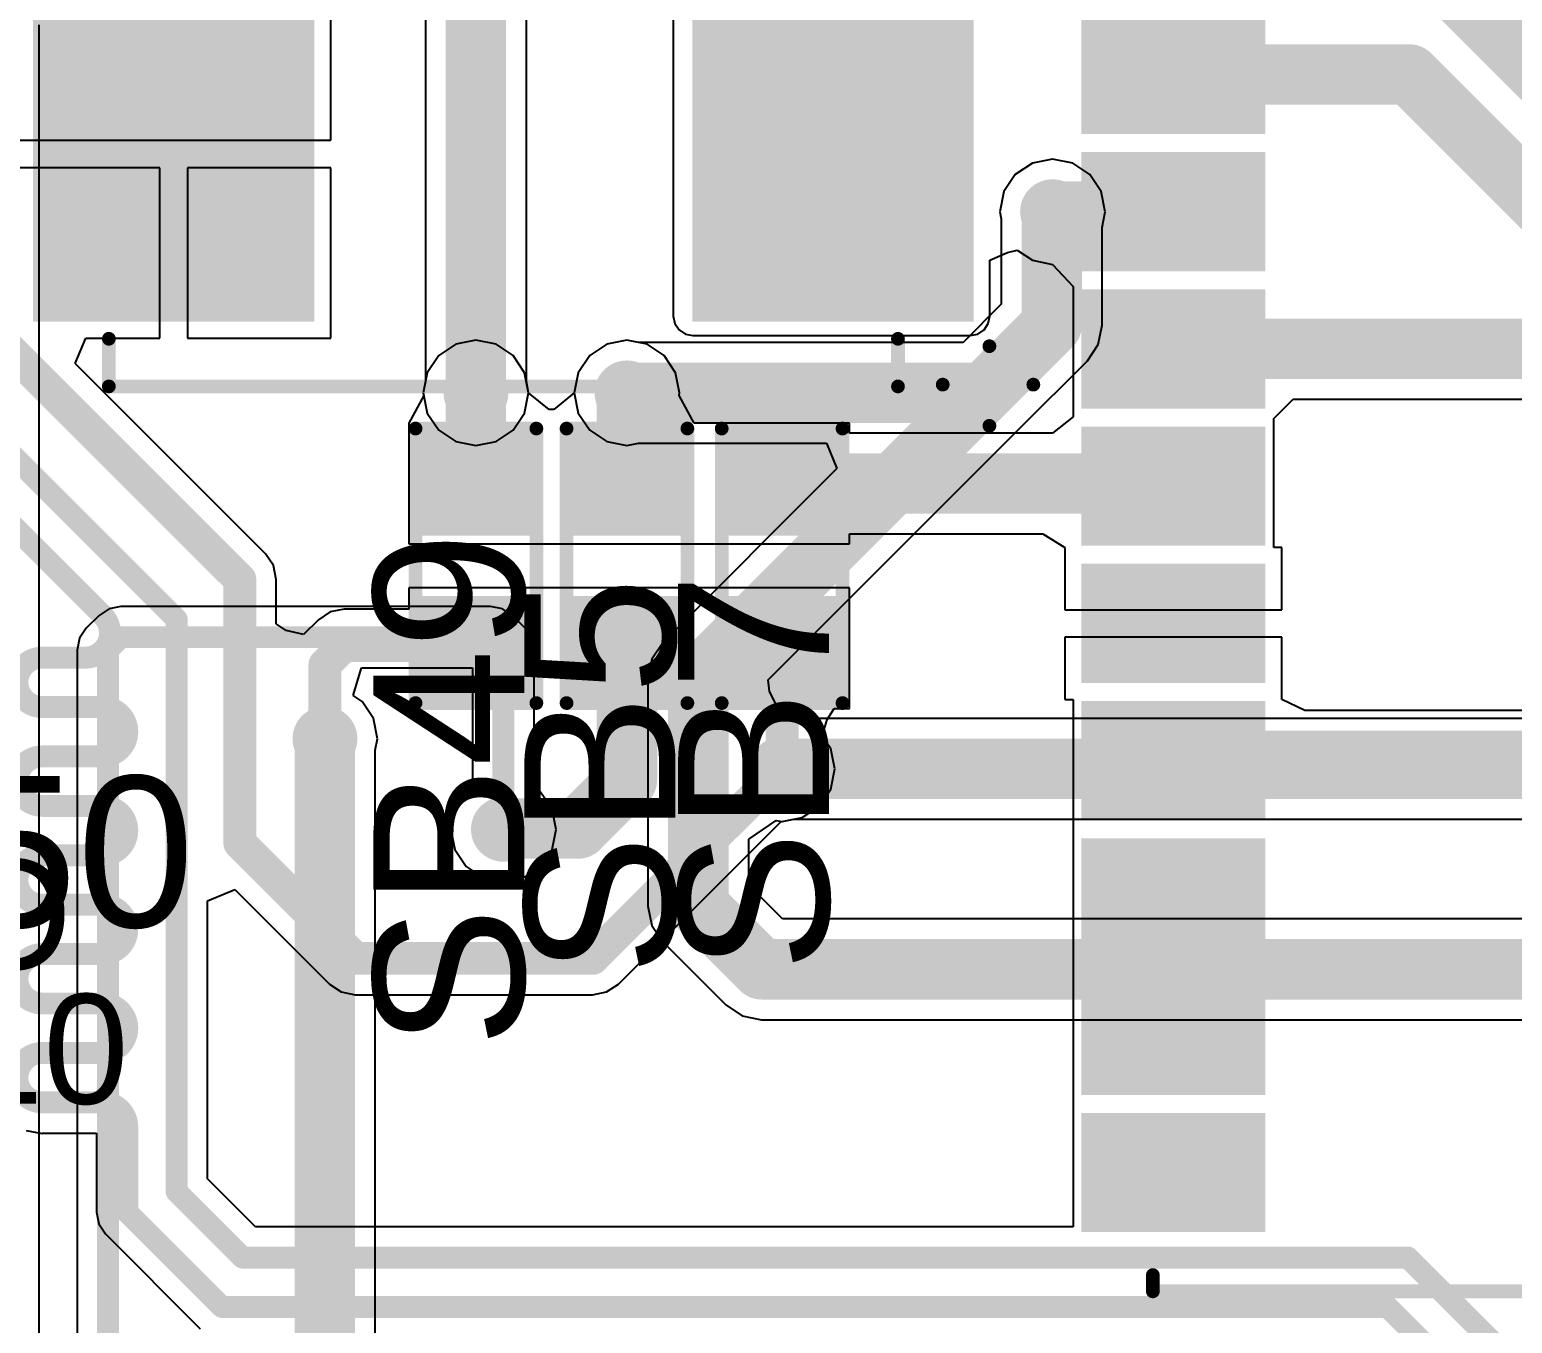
# Model space of a CAD drawing. Header units: millimetres. Extents: x -0.71 to 2.98, y -0.65 to 2.9.
# Drawn here: x 0.442 to 0.982, y 1.608 to 2.079 of the extents above; entities that cross this region are included whole.
import ezdxf

# ---------------------------------------------------------------- set-up
doc = ezdxf.new("R2010")
doc.units = ezdxf.units.MM
doc.header["$MEASUREMENT"] = 0
for name, color, linetype in [('BottomLayer', 5, 'Continuous'), ('BottomOverlay', 54, 'Continuous'), ('BottomSolder', 6, 'Continuous'), ('Mechanical2', 216, 'Continuous'), ('TopLayer', 1, 'Continuous'), ('TopOverlay', 2, 'Continuous'), ('TopPaste', 8, 'Continuous'), ('TopSolder', 216, 'Continuous'), ('ViaHoleLayer', 16, 'Continuous')]:
    doc.layers.add(name, color=color, linetype=linetype)
doc.styles.add('Arial', font='', dxfattribs={"height": 0.2})
doc.styles.get('Arial').set_extended_font_data('Arial')

# ---------------------------------------------------------------- blocks, each defined once
blk = doc.blocks.new('SOLDER_BRIDGE_196')
at = {"layer": 'TopLayer'}
for points in [[(-0.045, -0.0175), (-0.045, 0.0175), (-0.015, 0.0175), (-0.015, -0.0175)], [(0.015, -0.0175), (0.015, 0.0175), (0.045, 0.0175), (0.045, -0.0175)]]:
    blk.add_hatch(color=1, dxfattribs=at).paths.add_polyline_path(points)
at = {"layer": 'TopPaste'}
for points in [[(-0.045, -0.0175), (-0.045, 0.0175), (-0.015, 0.0175), (-0.015, -0.0175)], [(0.015, -0.0175), (0.015, 0.0175), (0.045, 0.0175), (0.045, -0.0175)]]:
    blk.add_hatch(color=8, dxfattribs=at).paths.add_polyline_path(points)
at = {"layer": 'TopSolder'}
for points in [[(-0.049, -0.0215), (-0.049, 0.0215), (-0.011, 0.0215), (-0.011, -0.0215)], [(0.011, -0.0215), (0.011, 0.0215), (0.049, 0.0215), (0.049, -0.0215)]]:
    blk.add_hatch(color=216, dxfattribs=at).paths.add_polyline_path(points)
at = {"layer": 'TopOverlay', "const_width": 0.005}
for points in [[(-0.05, 0.022), (-0.05, -0.022)], [(-0.05, 0.022), (0.05, 0.022)], [(0.05, 0.022), (0.05, -0.022)], [(-0.05, -0.022), (0.05, -0.022)]]:
    blk.add_lwpolyline(points, dxfattribs=at)
at = {"layer": 'TopOverlay', "const_width": 0.0025}
for points in [[(-0.05125, 0.022, 1), (-0.04875, 0.022, 1)], [(-0.05125, 0.022, 1), (-0.04875, 0.022, 1)], [(0.04875, 0.022, 1), (0.05125, 0.022, 1)], [(0.04875, 0.022, 1), (0.05125, 0.022, 1)], [(-0.05125, -0.022, 1), (-0.04875, -0.022, 1)], [(-0.05125, -0.022, 1), (-0.04875, -0.022, 1)], [(0.04875, -0.022, 1), (0.05125, -0.022, 1)], [(0.04875, -0.022, 1), (0.05125, -0.022, 1)]]:
    blk.add_lwpolyline(points, format="xyb", close=True, dxfattribs=at)
blk = doc.blocks.new('SOLDER_BRIDGE_219')
at = {"layer": 'TopLayer'}
for points in [[(-0.045, -0.0175), (-0.045, 0.0175), (-0.015, 0.0175), (-0.015, -0.0175)], [(0.015, -0.0175), (0.015, 0.0175), (0.045, 0.0175), (0.045, -0.0175)]]:
    blk.add_hatch(color=1, dxfattribs=at).paths.add_polyline_path(points)
at = {"layer": 'TopPaste'}
for points in [[(-0.045, -0.0175), (-0.045, 0.0175), (-0.015, 0.0175), (-0.015, -0.0175)], [(0.015, -0.0175), (0.015, 0.0175), (0.045, 0.0175), (0.045, -0.0175)]]:
    blk.add_hatch(color=8, dxfattribs=at).paths.add_polyline_path(points)
at = {"layer": 'TopSolder'}
for points in [[(-0.049, -0.0215), (-0.049, 0.0215), (-0.011, 0.0215), (-0.011, -0.0215)], [(0.011, -0.0215), (0.011, 0.0215), (0.049, 0.0215), (0.049, -0.0215)]]:
    blk.add_hatch(color=216, dxfattribs=at).paths.add_polyline_path(points)
at = {"layer": 'TopOverlay', "const_width": 0.005}
for points in [[(-0.05, 0.022), (-0.05, -0.022)], [(-0.05, 0.022), (0.05, 0.022)], [(0.05, 0.022), (0.05, -0.022)], [(-0.05, -0.022), (0.05, -0.022)]]:
    blk.add_lwpolyline(points, dxfattribs=at)
at = {"layer": 'TopOverlay', "const_width": 0.0025}
for points in [[(-0.05125, 0.022, 1), (-0.04875, 0.022, 1)], [(-0.05125, 0.022, 1), (-0.04875, 0.022, 1)], [(0.04875, 0.022, 1), (0.05125, 0.022, 1)], [(0.04875, 0.022, 1), (0.05125, 0.022, 1)], [(-0.05125, -0.022, 1), (-0.04875, -0.022, 1)], [(-0.05125, -0.022, 1), (-0.04875, -0.022, 1)], [(0.04875, -0.022, 1), (0.05125, -0.022, 1)], [(0.04875, -0.022, 1), (0.05125, -0.022, 1)]]:
    blk.add_lwpolyline(points, format="xyb", close=True, dxfattribs=at)
blk = doc.blocks.new('SOLDER_BRIDGE_237')
at = {"layer": 'TopLayer'}
for points in [[(-0.045, -0.0175), (-0.045, 0.0175), (-0.015, 0.0175), (-0.015, -0.0175)], [(0.015, -0.0175), (0.015, 0.0175), (0.045, 0.0175), (0.045, -0.0175)]]:
    blk.add_hatch(color=1, dxfattribs=at).paths.add_polyline_path(points)
at = {"layer": 'TopPaste'}
for points in [[(-0.045, -0.0175), (-0.045, 0.0175), (-0.015, 0.0175), (-0.015, -0.0175)], [(0.015, -0.0175), (0.015, 0.0175), (0.045, 0.0175), (0.045, -0.0175)]]:
    blk.add_hatch(color=8, dxfattribs=at).paths.add_polyline_path(points)
at = {"layer": 'TopSolder'}
for points in [[(-0.049, -0.0215), (-0.049, 0.0215), (-0.011, 0.0215), (-0.011, -0.0215)], [(0.011, -0.0215), (0.011, 0.0215), (0.049, 0.0215), (0.049, -0.0215)]]:
    blk.add_hatch(color=216, dxfattribs=at).paths.add_polyline_path(points)
at = {"layer": 'TopOverlay', "const_width": 0.005}
for points in [[(-0.05, 0.022), (-0.05, -0.022)], [(-0.05, 0.022), (0.05, 0.022)], [(0.05, 0.022), (0.05, -0.022)], [(-0.05, -0.022), (0.05, -0.022)]]:
    blk.add_lwpolyline(points, dxfattribs=at)
at = {"layer": 'TopOverlay', "const_width": 0.0025}
for points in [[(-0.05125, 0.022, 1), (-0.04875, 0.022, 1)], [(-0.05125, 0.022, 1), (-0.04875, 0.022, 1)], [(0.04875, 0.022, 1), (0.05125, 0.022, 1)], [(0.04875, 0.022, 1), (0.05125, 0.022, 1)], [(-0.05125, -0.022, 1), (-0.04875, -0.022, 1)], [(-0.05125, -0.022, 1), (-0.04875, -0.022, 1)], [(0.04875, -0.022, 1), (0.05125, -0.022, 1)], [(0.04875, -0.022, 1), (0.05125, -0.022, 1)]]:
    blk.add_lwpolyline(points, format="xyb", close=True, dxfattribs=at)
blk = doc.blocks.new('ESP32_WROVER_E_N8R8_253')
at = {"layer": 'TopLayer'}
for points in [[(-0.37402, -0.03228), (-0.31496, -0.03228), (-0.31496, -0.06772), (-0.37402, -0.06772)], [(-0.37402, -0.08228), (-0.31496, -0.08228), (-0.31496, -0.11772), (-0.37402, -0.11772)], [(-0.37402, -0.13228), (-0.31496, -0.13228), (-0.31496, -0.16772), (-0.37402, -0.16772)], [(-0.37402, -0.18228), (-0.31496, -0.18228), (-0.31496, -0.21772), (-0.37402, -0.21772)], [(-0.37402, -0.23228), (-0.31496, -0.23228), (-0.31496, -0.26772), (-0.37402, -0.26772)], [(-0.37402, -0.28228), (-0.31496, -0.28228), (-0.31496, -0.31772), (-0.37402, -0.31772)], [(-0.37402, -0.33228), (-0.31496, -0.33228), (-0.31496, -0.36772), (-0.37402, -0.36772)], [(-0.37402, -0.38228), (-0.31496, -0.38228), (-0.31496, -0.41772), (-0.37402, -0.41772)], [(-0.37402, -0.43228), (-0.31496, -0.43228), (-0.31496, -0.46772), (-0.37402, -0.46772)]]:
    blk.add_hatch(color=1, dxfattribs=at).paths.add_polyline_path(points)
at = {"layer": 'TopPaste'}
for points in [[(-0.37402, -0.03228), (-0.31496, -0.03228), (-0.31496, -0.06772), (-0.37402, -0.06772)], [(-0.37402, -0.08228), (-0.31496, -0.08228), (-0.31496, -0.11772), (-0.37402, -0.11772)], [(-0.37402, -0.13228), (-0.31496, -0.13228), (-0.31496, -0.16772), (-0.37402, -0.16772)], [(-0.37402, -0.18228), (-0.31496, -0.18228), (-0.31496, -0.21772), (-0.37402, -0.21772)], [(-0.37402, -0.23228), (-0.31496, -0.23228), (-0.31496, -0.26772), (-0.37402, -0.26772)], [(-0.37402, -0.28228), (-0.31496, -0.28228), (-0.31496, -0.31772), (-0.37402, -0.31772)], [(-0.37402, -0.33228), (-0.31496, -0.33228), (-0.31496, -0.36772), (-0.37402, -0.36772)], [(-0.37402, -0.38228), (-0.31496, -0.38228), (-0.31496, -0.41772), (-0.37402, -0.41772)], [(-0.37402, -0.43228), (-0.31496, -0.43228), (-0.31496, -0.46772), (-0.37402, -0.46772)]]:
    blk.add_hatch(color=8, dxfattribs=at).paths.add_polyline_path(points)
at = {"layer": 'TopSolder'}
for points in [[(-0.37802, -0.02828), (-0.31096, -0.02828), (-0.31096, -0.07172), (-0.37802, -0.07172)], [(-0.37802, -0.07828), (-0.31096, -0.07828), (-0.31096, -0.12172), (-0.37802, -0.12172)], [(-0.37802, -0.12828), (-0.31096, -0.12828), (-0.31096, -0.17172), (-0.37802, -0.17172)], [(-0.37802, -0.17828), (-0.31096, -0.17828), (-0.31096, -0.22172), (-0.37802, -0.22172)], [(-0.37802, -0.22828), (-0.31096, -0.22828), (-0.31096, -0.27172), (-0.37802, -0.27172)], [(-0.37802, -0.27828), (-0.31096, -0.27828), (-0.31096, -0.32172), (-0.37802, -0.32172)], [(-0.37802, -0.32828), (-0.31096, -0.32828), (-0.31096, -0.37172), (-0.37802, -0.37172)], [(-0.37802, -0.37828), (-0.31096, -0.37828), (-0.31096, -0.42172), (-0.37802, -0.42172)], [(-0.37802, -0.42828), (-0.31096, -0.42828), (-0.31096, -0.47172), (-0.37802, -0.47172)]]:
    blk.add_hatch(color=216, dxfattribs=at).paths.add_polyline_path(points)
at = {"layer": 'TopOverlay', "const_width": 0.005}
for points in [[(-0.35197, -0.49331), (-0.35197, -0.4874)], [(-0.35197, -0.49331), (0.35669, -0.49331)]]:
    blk.add_lwpolyline(points, dxfattribs=at)
at = {"layer": 'TopOverlay', "const_width": 0.0025}
for points in [[(-0.35322, -0.4874, 1), (-0.35072, -0.4874, 1)], [(-0.35322, -0.49331, 1), (-0.35072, -0.49331, 1)], [(-0.35322, -0.49331, 1), (-0.35072, -0.49331, 1)]]:
    blk.add_lwpolyline(points, format="xyb", close=True, dxfattribs=at)
blk = doc.blocks.new('CASE_D_329')
at = {"layer": 'TopLayer'}
for points in [[(-0.16732, 0.05709), (-0.07283, 0.05709), (-0.07283, -0.05709), (-0.16732, -0.05709)], [(0.07283, 0.05709), (0.16732, 0.05709), (0.16732, -0.05709), (0.07283, -0.05709)]]:
    blk.add_hatch(color=1, dxfattribs=at).paths.add_polyline_path(points)
at = {"layer": 'TopPaste'}
for points in [[(-0.16732, 0.05709), (-0.07283, 0.05709), (-0.07283, -0.05709), (-0.16732, -0.05709)], [(0.07283, 0.05709), (0.16732, 0.05709), (0.16732, -0.05709), (0.07283, -0.05709)]]:
    blk.add_hatch(color=8, dxfattribs=at).paths.add_polyline_path(points)
at = {"layer": 'TopSolder'}
for points in [[(-0.17132, 0.06109), (-0.06883, 0.06109), (-0.06883, -0.06109), (-0.17132, -0.06109)], [(0.06883, 0.06109), (0.17132, 0.06109), (0.17132, -0.06109), (0.06883, -0.06109)]]:
    blk.add_hatch(color=216, dxfattribs=at).paths.add_polyline_path(points)
at = {"layer": 'TopOverlay', "const_width": 0.005}
for points in [[(-0.177, 0.099), (-0.177, 0.07)], [(-0.16, 0.084), (-0.193, 0.084)], [(0.1437, 0.08465), (-0.1437, 0.08465)], [(-0.1437, 0.08465), (-0.1437, 0.0673)], [(0.1437, 0.08465), (0.1437, 0.0673)], [(-0.1437, -0.0673), (-0.1437, -0.08465)], [(0.1437, -0.0673), (0.1437, -0.08465)], [(0.1437, -0.08465), (-0.1437, -0.08465)]]:
    blk.add_lwpolyline(points, dxfattribs=at)
at = {"layer": 'TopOverlay', "const_width": 0.0025}
for points in [[(-0.17825, 0.099, 1), (-0.17575, 0.099, 1)], [(-0.19425, 0.084, 1), (-0.19175, 0.084, 1)], [(-0.16125, 0.084, 1), (-0.15875, 0.084, 1)], [(-0.14495, 0.08465, 1), (-0.14245, 0.08465, 1)], [(-0.14495, 0.08465, 1), (-0.14245, 0.08465, 1)], [(0.14245, 0.08465, 1), (0.14495, 0.08465, 1)], [(0.14245, 0.08465, 1), (0.14495, 0.08465, 1)], [(-0.17825, 0.07, 1), (-0.17575, 0.07, 1)], [(-0.14495, 0.0673, 1), (-0.14245, 0.0673, 1)], [(0.14245, 0.0673, 1), (0.14495, 0.0673, 1)], [(-0.14495, -0.0673, 1), (-0.14245, -0.0673, 1)], [(0.14245, -0.0673, 1), (0.14495, -0.0673, 1)], [(-0.14495, -0.08465, 1), (-0.14245, -0.08465, 1)], [(-0.14495, -0.08465, 1), (-0.14245, -0.08465, 1)], [(0.14245, -0.08465, 1), (0.14495, -0.08465, 1)], [(0.14245, -0.08465, 1), (0.14495, -0.08465, 1)]]:
    blk.add_lwpolyline(points, format="xyb", close=True, dxfattribs=at)

msp = doc.modelspace()

# ---------------------------------------------------------------- hatches: boundary and pattern name
at = {"layer": 'BottomLayer'}
h = msp.add_hatch(color=5, dxfattribs=at)
edge = h.paths.add_edge_path()
edge.add_arc((0.815, 2.013), 0.01181, 0, 360)
h = msp.add_hatch(color=5, dxfattribs=at)
edge = h.paths.add_edge_path()
edge.add_arc((0.605, 1.947), 0.01181, 0, 360)
h = msp.add_hatch(color=5, dxfattribs=at)
edge = h.paths.add_edge_path()
edge.add_arc((0.66, 1.947), 0.01181, 0, 360)
h = msp.add_hatch(color=5, dxfattribs=at)
edge = h.paths.add_edge_path()
edge.add_arc((0.55, 1.821), 0.01181, 0, 360)
h = msp.add_hatch(color=5, dxfattribs=at)
edge = h.paths.add_edge_path()
edge.add_arc((0.7165, 1.81), 0.01181, 0, 360)
h = msp.add_hatch(color=5, dxfattribs=at)
edge = h.paths.add_edge_path()
edge.add_arc((0.615, 1.788), 0.01181, 0, 360)
at = {"layer": 'BottomSolder'}
h = msp.add_hatch(color=6, dxfattribs=at)
edge = h.paths.add_edge_path()
edge.add_arc((0.815, 2.013), 0.00791, 0, 360)
h = msp.add_hatch(color=6, dxfattribs=at)
edge = h.paths.add_edge_path()
edge.add_arc((0.605, 1.947), 0.00791, 0, 360)
h = msp.add_hatch(color=6, dxfattribs=at)
edge = h.paths.add_edge_path()
edge.add_arc((0.66, 1.947), 0.00791, 0, 360)
h = msp.add_hatch(color=6, dxfattribs=at)
edge = h.paths.add_edge_path()
edge.add_arc((0.55, 1.821), 0.00791, 0, 360)
h = msp.add_hatch(color=6, dxfattribs=at)
edge = h.paths.add_edge_path()
edge.add_arc((0.7165, 1.81), 0.00791, 0, 360)
h = msp.add_hatch(color=6, dxfattribs=at)
edge = h.paths.add_edge_path()
edge.add_arc((0.615, 1.788), 0.00791, 0, 360)
at = {"layer": 'TopLayer'}
msp.add_hatch(color=1, dxfattribs=at).paths.add_polyline_path([(0.684, 1.975), (0.785, 1.975), (0.785, 2.339), (0.684, 2.339)])
h = msp.add_hatch(color=1, dxfattribs=at)
edge = h.paths.add_edge_path()
edge.add_arc((0.815, 2.013), 0.01181, 0, 360)
h = msp.add_hatch(color=1, dxfattribs=at)
edge = h.paths.add_edge_path()
edge.add_arc((0.605, 1.947), 0.01181, 0, 360)
h = msp.add_hatch(color=1, dxfattribs=at)
edge = h.paths.add_edge_path()
edge.add_arc((0.66, 1.947), 0.01181, 0, 360)
h = msp.add_hatch(color=1, dxfattribs=at)
edge = h.paths.add_edge_path()
edge.add_arc((0.55, 1.821), 0.01181, 0, 360)
h = msp.add_hatch(color=1, dxfattribs=at)
edge = h.paths.add_edge_path()
edge.add_arc((0.7165, 1.81), 0.01181, 0, 360)
h = msp.add_hatch(color=1, dxfattribs=at)
edge = h.paths.add_edge_path()
edge.add_arc((0.615, 1.788), 0.01181, 0, 360)
at = {"layer": 'TopSolder'}
h = msp.add_hatch(color=216, dxfattribs=at)
edge = h.paths.add_edge_path()
edge.add_arc((0.815, 2.013), 0.00791, 0, 360)
h = msp.add_hatch(color=216, dxfattribs=at)
edge = h.paths.add_edge_path()
edge.add_arc((0.605, 1.947), 0.00791, 0, 360)
h = msp.add_hatch(color=216, dxfattribs=at)
edge = h.paths.add_edge_path()
edge.add_arc((0.66, 1.947), 0.00791, 0, 360)
h = msp.add_hatch(color=216, dxfattribs=at)
edge = h.paths.add_edge_path()
edge.add_arc((0.55, 1.821), 0.00791, 0, 360)
h = msp.add_hatch(color=216, dxfattribs=at)
edge = h.paths.add_edge_path()
edge.add_arc((0.7165, 1.81), 0.00791, 0, 360)
h = msp.add_hatch(color=216, dxfattribs=at)
edge = h.paths.add_edge_path()
edge.add_arc((0.615, 1.788), 0.00791, 0, 360)
at = {"layer": 'ViaHoleLayer'}
h = msp.add_hatch(color=16, dxfattribs=at)
edge = h.paths.add_edge_path()
edge.add_arc((0.815, 2.013), 0.00591, 0, 360)
h = msp.add_hatch(color=16, dxfattribs=at)
edge = h.paths.add_edge_path()
edge.add_arc((0.605, 1.947), 0.00591, 0, 360)
h = msp.add_hatch(color=16, dxfattribs=at)
edge = h.paths.add_edge_path()
edge.add_arc((0.66, 1.947), 0.00591, 0, 360)
h = msp.add_hatch(color=16, dxfattribs=at)
edge = h.paths.add_edge_path()
edge.add_arc((0.55, 1.821), 0.00591, 0, 360)
h = msp.add_hatch(color=16, dxfattribs=at)
edge = h.paths.add_edge_path()
edge.add_arc((0.7165, 1.81), 0.00591, 0, 360)
h = msp.add_hatch(color=16, dxfattribs=at)
edge = h.paths.add_edge_path()
edge.add_arc((0.615, 1.788), 0.00591, 0, 360)

# ---------------------------------------------------------------- linework, layer by layer
at = {"layer": 'BottomLayer'}
for p, q in [((0.58665, 2.204), (0.58665, 1.95116)), ((0.62335, 1.95116), (0.62335, 2.1964)), ((0.44597, 1.28206), (0.44597, 2.08107)), ((0.80766, 2.03072), (0.80144, 2.02656)), ((0.815, 2.03218), (0.80766, 2.03072)), ((0.82234, 2.03072), (0.815, 2.03218)), ((0.82856, 2.02656), (0.82234, 2.03072)), ((0.80144, 2.02656), (0.79728, 2.02034)), ((0.83272, 2.02034), (0.82856, 2.02656)), ((0.79728, 2.02034), (0.79582, 2.013)), ((0.83418, 2.013), (0.83272, 2.02034)), ((0.79582, 2.013), (0.79634, 2.0104)), ((0.79634, 2.0104), (0.79634, 1.97929)), ((0.83304, 2.00728), (0.83418, 2.013)), ((0.83304, 1.97169), (0.83304, 2.00728)), ((0.79634, 1.97929), (0.7824, 1.96535)), ((0.83165, 1.96467), (0.83304, 1.97169)), ((0.66, 1.96618), (0.65266, 1.96472)), ((0.66416, 1.96535), (0.66, 1.96618)), ((0.64644, 1.96056), (0.64228, 1.95434)), ((0.65266, 1.96472), (0.64644, 1.96056)), ((0.7824, 1.96535), (0.66416, 1.96535)), ((0.82767, 1.95871), (0.83165, 1.96467)), ((0.80298, 1.93402), (0.82767, 1.95871)), ((0.58665, 1.95116), (0.58582, 1.947)), ((0.62418, 1.947), (0.62335, 1.95116)), ((0.64228, 1.95434), (0.64082, 1.947)), ((0.58582, 1.947), (0.58728, 1.93966)), ((0.62272, 1.93966), (0.62418, 1.947)), ((0.64082, 1.947), (0.64228, 1.93966)), ((0.58728, 1.93966), (0.59144, 1.93344)), ((0.61856, 1.93344), (0.62272, 1.93966)), ((0.64228, 1.93966), (0.64644, 1.93344)), ((0.59144, 1.93344), (0.59766, 1.92928)), ((0.61234, 1.92928), (0.61856, 1.93344)), ((0.64644, 1.93344), (0.65266, 1.92928)), ((0.71139, 1.84243), (0.80298, 1.93402)), ((0.80298, 1.93402), (0.80298, 1.93402)), ((0.59766, 1.92928), (0.605, 1.92782)), ((0.605, 1.92782), (0.61234, 1.92928)), ((0.65266, 1.92928), (0.66, 1.92782)), ((0.66, 1.92782), (0.66416, 1.92865)), ((0.66416, 1.92865), (0.73263, 1.92865)), ((0.73263, 1.92865), (0.73645, 1.91941)), ((0.73645, 1.91941), (0.67302, 1.85598)), ((0.47569, 1.86922), (0.47139, 1.86836)), ((0.61031, 1.86922), (0.47569, 1.86922)), ((0.61461, 1.86836), (0.61031, 1.86922)), ((0.61031, 1.86922), (0.61031, 1.86922)), ((0.46776, 1.86593), (0.46307, 1.86124)), ((0.47139, 1.86836), (0.46776, 1.86593)), ((0.46776, 1.86593), (0.46776, 1.86593)), ((0.61824, 1.86593), (0.61461, 1.86836)), ((0.62293, 1.86124), (0.61824, 1.86593)), ((0.46064, 1.85761), (0.45978, 1.85331)), ((0.46307, 1.86124), (0.46064, 1.85761)), ((0.62536, 1.85761), (0.62293, 1.86124)), ((0.62293, 1.86124), (0.62293, 1.86124)), ((0.62622, 1.85331), (0.62536, 1.85761)), ((0.45978, 1.85331), (0.45978, 1.85331)), ((0.45978, 1.85331), (0.45978, 1.2836)), ((0.62622, 1.80313), (0.62622, 1.85331)), ((0.67302, 1.85598), (0.66904, 1.85002)), ((0.66904, 1.85002), (0.66765, 1.843)), ((0.56024, 1.83678), (0.56327, 1.84678)), ((0.56327, 1.84678), (0.60378, 1.84678)), ((0.60378, 1.84678), (0.60378, 1.80313)), ((0.66765, 1.843), (0.66765, 1.76)), ((0.71187, 1.83821), (0.71139, 1.84243)), ((0.56356, 1.83456), (0.56024, 1.83678)), ((0.7165, 1.82918), (0.71187, 1.83821)), ((0.56772, 1.82834), (0.56356, 1.83456)), ((0.56918, 1.821), (0.56772, 1.82834)), ((0.72066, 1.82835), (0.7165, 1.82918)), ((1.069, 1.82835), (0.72066, 1.82835)), ((0.56835, 1.81684), (0.56918, 1.821)), ((0.56835, 1.4846), (0.56835, 1.81684)), ((0.60144, 1.80156), (0.59728, 1.79534)), ((0.60378, 1.80313), (0.60144, 1.80156)), ((0.62856, 1.80156), (0.62622, 1.80313)), ((0.63272, 1.79534), (0.62856, 1.80156)), ((0.59728, 1.79534), (0.59582, 1.788)), ((0.63418, 1.788), (0.63272, 1.79534)), ((0.59582, 1.788), (0.59728, 1.78066)), ((0.63272, 1.78066), (0.63418, 1.788)), ((0.70435, 1.78438), (0.71435, 1.79125)), ((0.71435, 1.79125), (0.7165, 1.79082)), ((0.7165, 1.79082), (0.72066, 1.79165)), ((0.72066, 1.79165), (1.0614, 1.79165)), ((0.70435, 1.7676), (0.70435, 1.78438)), ((0.59728, 1.78066), (0.60144, 1.77444)), ((0.62856, 1.77444), (0.63272, 1.78066)), ((0.60144, 1.77444), (0.60766, 1.77028)), ((0.62234, 1.77028), (0.62856, 1.77444)), ((0.60766, 1.77028), (0.615, 1.76882)), ((0.615, 1.76882), (0.62234, 1.77028)), ((0.7166, 1.75535), (0.70435, 1.7676)), ((0.66765, 1.76), (0.66904, 1.75298)), ((1.014, 1.75535), (0.7166, 1.75535)), ((0.66904, 1.75298), (0.67302, 1.74702)), ((0.67302, 1.74702), (0.69602, 1.72402)), ((0.69602, 1.72402), (0.70198, 1.72004)), ((0.70198, 1.72004), (0.709, 1.71865)), ((0.709, 1.71865), (1.0064, 1.71865))]:
    msp.add_line(p, q, dxfattribs=at)
for points, const_width in [([(0.605, 1.947), (0.605, 2.204)], 0.022), ([(0.81469, 2.01269), (0.815, 2.013)], 0.022), ([(0.81469, 1.97169), (0.81469, 2.01269)], 0.022), ([(0.79, 1.947), (0.81469, 1.97169)], 0.022), ([(0.66, 1.947), (0.79, 1.947)], 0.022), ([(0.686, 1.843), (0.79, 1.947)], 0.022), ([(0.471, 1.85331), (0.47569, 1.858)], 0.008), ([(0.47569, 1.858), (0.61031, 1.858)], 0.008), ([(0.61031, 1.858), (0.615, 1.85331)], 0.008), ([(0.471, 1.237), (0.471, 1.85331)], 0.008), ([(0.615, 1.788), (0.615, 1.85331)], 0.008), ([(0.686, 1.76), (0.686, 1.843)], 0.022), ([(0.55, 1.477), (0.55, 1.821)], 0.022), ([(0.7165, 1.81), (1.069, 1.81)], 0.022), ([(0.686, 1.76), (0.709, 1.737)], 0.022), ([(0.709, 1.737), (1.014, 1.737)], 0.022)]:
    msp.add_lwpolyline(points, dxfattribs=dict(at, const_width=const_width))
for points, const_width in [([(0.80919, 2.01269, 1), (0.82019, 2.01269, 1)], 0.011), ([(0.80919, 2.01269, 1), (0.82019, 2.01269, 1)], 0.011), ([(0.8095, 2.013, 1), (0.8205, 2.013, 1)], 0.011), ([(0.80919, 1.97169, 1), (0.82019, 1.97169, 1)], 0.011), ([(0.80919, 1.97169, 1), (0.82019, 1.97169, 1)], 0.011), ([(0.5995, 1.947, 1), (0.6105, 1.947, 1)], 0.011), ([(0.6545, 1.947, 1), (0.6655, 1.947, 1)], 0.011), ([(0.7845, 1.947, 1), (0.7955, 1.947, 1)], 0.011), ([(0.7845, 1.947, 1), (0.7955, 1.947, 1)], 0.011), ([(0.7845, 1.947, 1), (0.7955, 1.947, 1)], 0.011), ([(0.47369, 1.858, 1), (0.47769, 1.858, 1)], 0.004), ([(0.47369, 1.858, 1), (0.47769, 1.858, 1)], 0.004), ([(0.60831, 1.858, 1), (0.61231, 1.858, 1)], 0.004), ([(0.60831, 1.858, 1), (0.61231, 1.858, 1)], 0.004), ([(0.469, 1.85331, 1), (0.473, 1.85331, 1)], 0.004), ([(0.469, 1.85331, 1), (0.473, 1.85331, 1)], 0.004), ([(0.613, 1.85331, 1), (0.617, 1.85331, 1)], 0.004), ([(0.613, 1.85331, 1), (0.617, 1.85331, 1)], 0.004), ([(0.6805, 1.843, 1), (0.6915, 1.843, 1)], 0.011), ([(0.6805, 1.843, 1), (0.6915, 1.843, 1)], 0.011), ([(0.5445, 1.821, 1), (0.5555, 1.821, 1)], 0.011), ([(0.711, 1.81, 1), (0.722, 1.81, 1)], 0.011), ([(0.613, 1.788, 1), (0.617, 1.788, 1)], 0.004), ([(0.6805, 1.76, 1), (0.6915, 1.76, 1)], 0.011), ([(0.6805, 1.76, 1), (0.6915, 1.76, 1)], 0.011), ([(0.7035, 1.737, 1), (0.7145, 1.737, 1)], 0.011), ([(0.7035, 1.737, 1), (0.7145, 1.737, 1)], 0.011)]:
    msp.add_lwpolyline(points, format="xyb", close=True, dxfattribs=dict(at, const_width=const_width))
at = {"layer": 'Mechanical2', "const_width": 0.01}
msp.add_lwpolyline([(2.97335, 1.12706, 1), (-0.56996, 1.12706, 1)], format="xyb", close=True, dxfattribs=at)
at = {"layer": 'TopLayer'}
for p, q in [((0.67686, 2.28512), (0.67686, 1.975)), ((0.55217, 2.039), (0.55217, 2.10109)), ((0.43768, 2.039), (0.49492, 2.039)), ((0.49492, 2.039), (0.55217, 2.039)), ((0.48992, 2.029), (0.43768, 2.029)), ((0.48992, 1.96691), (0.48992, 2.029)), ((0.55217, 2.029), (0.49992, 2.029)), ((0.49992, 2.029), (0.49992, 1.96691)), ((0.55217, 1.96691), (0.55217, 2.029)), ((0.79214, 1.99536), (0.79853, 1.99816)), ((0.79853, 1.99816), (0.80214, 1.99897)), ((0.80214, 1.99897), (0.80766, 1.99528)), ((0.79214, 1.975), (0.79214, 1.99536)), ((0.80766, 1.99528), (0.815, 1.99382)), ((0.815, 1.99382), (0.815, 1.99382)), ((0.815, 1.99382), (0.82247, 1.98575)), ((0.82247, 1.98575), (0.82247, 1.97828)), ((0.82247, 1.97828), (0.82247, 1.93828)), ((0.67686, 1.975), (0.67741, 1.97227)), ((0.67741, 1.97227), (0.67895, 1.96995)), ((0.79005, 1.96995), (0.79159, 1.97227)), ((0.79159, 1.97227), (0.79214, 1.975)), ((0.45907, 1.95767), (0.4629, 1.96691)), ((0.4629, 1.96691), (0.48992, 1.96691)), ((0.49992, 1.96691), (0.55217, 1.96691)), ((0.605, 1.96618), (0.59766, 1.96472)), ((0.61234, 1.96472), (0.605, 1.96618)), ((0.66, 1.96618), (0.65266, 1.96472)), ((0.66734, 1.96472), (0.66, 1.96618)), ((0.67895, 1.96995), (0.68127, 1.96841)), ((0.68127, 1.96841), (0.684, 1.96786)), ((0.684, 1.96786), (0.785, 1.96786)), ((0.785, 1.96786), (0.78773, 1.96841)), ((0.78773, 1.96841), (0.79005, 1.96995)), ((0.59144, 1.96056), (0.58728, 1.95434)), ((0.59766, 1.96472), (0.59144, 1.96056)), ((0.61856, 1.96056), (0.61234, 1.96472)), ((0.62272, 1.95434), (0.61856, 1.96056)), ((0.64644, 1.96056), (0.64228, 1.95434)), ((0.65266, 1.96472), (0.64644, 1.96056)), ((0.67356, 1.96056), (0.66734, 1.96472)), ((0.67772, 1.95434), (0.67356, 1.96056)), ((0.52837, 1.88837), (0.45907, 1.95767)), ((0.58728, 1.95434), (0.58582, 1.947)), ((0.62418, 1.947), (0.62272, 1.95434)), ((0.64228, 1.95434), (0.64082, 1.947)), ((0.67918, 1.947), (0.67772, 1.95434)), ((0.58602, 1.946), (0.5805, 1.936)), ((0.58582, 1.947), (0.58602, 1.946)), ((0.63169, 1.94091), (0.62418, 1.947)), ((0.64082, 1.947), (0.63331, 1.94091)), ((0.67898, 1.946), (0.67918, 1.947)), ((0.6845, 1.936), (0.67898, 1.946)), ((0.89553, 1.93772), (0.90266, 1.94465)), ((0.90266, 1.94465), (0.9864, 1.94465)), ((0.63331, 1.94091), (0.63169, 1.94091)), ((0.5805, 1.936), (0.5805, 1.936)), ((0.5805, 1.936), (0.5805, 1.892)), ((0.692, 1.936), (0.6845, 1.936)), ((0.6945, 1.936), (0.692, 1.936)), ((0.741, 1.936), (0.6945, 1.936)), ((0.741, 1.93235), (0.741, 1.936)), ((0.82247, 1.93828), (0.81493, 1.93235)), ((0.89553, 1.89072), (0.89553, 1.93772)), ((0.81493, 1.93235), (0.741, 1.93235)), ((0.741, 1.892), (0.741, 1.89565)), ((0.741, 1.89565), (0.81151, 1.89565)), ((0.81151, 1.89565), (0.81947, 1.89072)), ((0.5805, 1.892), (0.6255, 1.892)), ((0.6255, 1.892), (0.6355, 1.892)), ((0.6355, 1.892), (0.6395, 1.892)), ((0.6395, 1.892), (0.682, 1.892)), ((0.682, 1.892), (0.6845, 1.892)), ((0.6845, 1.892), (0.692, 1.892)), ((0.692, 1.892), (0.6945, 1.892)), ((0.6945, 1.892), (0.741, 1.892)), ((0.81947, 1.89072), (0.81947, 1.868)), ((0.89853, 1.89072), (0.89553, 1.89072)), ((0.89853, 1.868), (0.89853, 1.89072)), ((0.53125, 1.88407), (0.52837, 1.88837)), ((0.53225, 1.879), (0.53125, 1.88407)), ((0.53225, 1.86281), (0.53225, 1.879)), ((0.6255, 1.876), (0.5805, 1.876)), ((0.5805, 1.876), (0.5805, 1.86825)), ((0.6295, 1.876), (0.6255, 1.876)), ((0.6395, 1.876), (0.6295, 1.876)), ((0.682, 1.876), (0.6395, 1.876)), ((0.6845, 1.876), (0.682, 1.876)), ((0.692, 1.876), (0.6845, 1.876)), ((0.6945, 1.876), (0.692, 1.876)), ((0.741, 1.876), (0.6945, 1.876)), ((0.741, 1.832), (0.741, 1.876)), ((0.54766, 1.86437), (0.54225, 1.85897)), ((0.55196, 1.86725), (0.54766, 1.86437)), ((0.55703, 1.86825), (0.55196, 1.86725)), ((0.5805, 1.86825), (0.55703, 1.86825)), ((0.81947, 1.868), (0.89853, 1.868)), ((0.5359, 1.86043), (0.53225, 1.86281)), ((0.54225, 1.85897), (0.5359, 1.86043)), ((0.89853, 1.858), (0.81947, 1.858)), ((0.81947, 1.858), (0.81947, 1.83528)), ((0.89853, 1.83528), (0.89853, 1.858)), ((0.73287, 1.82798), (0.73543, 1.832)), ((0.73543, 1.832), (0.741, 1.832)), ((0.81947, 1.83528), (0.82247, 1.83528)), ((0.82247, 1.83528), (0.82247, 1.79772)), ((0.9069, 1.83135), (0.89853, 1.83528)), ((1.08555, 1.83135), (0.9069, 1.83135)), ((0.73111, 1.822), (0.73287, 1.82798)), ((0.73422, 1.81734), (0.73111, 1.822)), ((0.73568, 1.81), (0.73422, 1.81734)), ((0.73422, 1.80266), (0.73568, 1.81)), ((0.73006, 1.79644), (0.73422, 1.80266)), ((0.72384, 1.79228), (0.73006, 1.79644)), ((0.82247, 1.79772), (0.82247, 1.78828)), ((0.65687, 1.73163), (0.71614, 1.79089)), ((0.71614, 1.79089), (0.7165, 1.79082)), ((0.7165, 1.79082), (0.72384, 1.79228)), ((0.82247, 1.78828), (0.82247, 1.77828)), ((0.82247, 1.77828), (0.82247, 1.74772)), ((0.50722, 1.7619), (0.51722, 1.76604)), ((0.51722, 1.76604), (0.55163, 1.73163)), ((0.50722, 1.66065), (0.50722, 1.7619)), ((0.82247, 1.74772), (0.82247, 1.73828)), ((0.82247, 1.73828), (0.82247, 1.72828)), ((0.55163, 1.73163), (0.55593, 1.72875)), ((0.55593, 1.72875), (0.561, 1.72775)), ((0.6475, 1.72775), (0.65257, 1.72875)), ((0.65257, 1.72875), (0.65687, 1.73163)), ((0.82247, 1.72828), (0.82247, 1.69772)), ((0.561, 1.72775), (0.6475, 1.72775)), ((0.82247, 1.69772), (0.82247, 1.68828)), ((0.82247, 1.68828), (0.82247, 1.67828)), ((0.44122, 1.67831), (0.447, 1.67716)), ((0.447, 1.67716), (0.447, 1.67733)), ((0.447, 1.67733), (0.46678, 1.67733)), ((0.46678, 1.67733), (0.46678, 1.64854)), ((0.82247, 1.67828), (0.82247, 1.64322)), ((0.52465, 1.64322), (0.50722, 1.66065)), ((0.46678, 1.64854), (0.46678, 1.64854)), ((0.46678, 1.64854), (0.46764, 1.64425)), ((0.46764, 1.64425), (0.47007, 1.64061)), ((0.82247, 1.64322), (0.52465, 1.64322)), ((0.47007, 1.64061), (0.50461, 1.60607))]:
    msp.add_line(p, q, dxfattribs=at)
for points, const_width in [([(0.49492, 2.045), (0.49492, 2.221)], 0.05), ([(0.73508, 2.045), (0.73508, 2.221)], 0.05), ([(0.942, 2.113), (1.277, 1.778)], 0.022), ([(0.311, 2.087), (0.519, 1.879)], 0.012), ([(0.859, 2.063), (0.945, 2.063)], 0.022), ([(0.945, 2.063), (1.244, 1.764)], 0.022), ([(0.815, 2.013), (0.859, 2.013)], 0.022), ([(0.37415, 1.98631), (0.496, 1.86446)], 0.008), ([(0.36669, 1.96831), (0.45795, 1.87705)], 0.008), ([(0.859, 1.963), (0.994, 1.963)], 0.022), ([(0.605, 1.914), (0.605, 1.947)], 0.022), ([(0.66, 1.914), (0.66, 1.947)], 0.022), ([(0.7165, 1.917), (0.7185, 1.915)], 0.022), ([(0.7165, 1.915), (0.7175, 1.914)], 0.022), ([(0.7175, 1.914), (0.858, 1.914)], 0.022), ([(0.858, 1.914), (0.859, 1.913)], 0.022), ([(0.519, 1.783), (0.519, 1.879)], 0.012), ([(0.45795, 1.87705), (0.46909, 1.86591)], 0.008), ([(0.496, 1.656), (0.496, 1.86446)], 0.008), ([(0.66, 1.806), (0.66, 1.854)], 0.022), ([(0.55, 1.84797), (0.55703, 1.855)], 0.012), ([(0.55703, 1.855), (0.605, 1.855)], 0.012), ([(0.7165, 1.81), (0.7165, 1.854)], 0.012), ([(0.447, 1.85055), (0.46272, 1.85055)], 0.008), ([(0.55, 1.821), (0.55, 1.84797)], 0.012), ([(0.447, 1.83255), (0.469, 1.83255)], 0.008), ([(0.859, 1.813), (1.095, 1.813)], 0.022), ([(0.447, 1.81455), (0.469, 1.81455)], 0.008), ([(0.64231, 1.78831), (0.66, 1.806)], 0.022), ([(0.6475, 1.741), (0.7165, 1.81)], 0.012), ([(0.447, 1.79655), (0.469, 1.79655)], 0.008), ([(0.615, 1.788), (0.61531, 1.78831)], 0.022), ([(0.61531, 1.78831), (0.64231, 1.78831)], 0.022), ([(0.519, 1.783), (0.561, 1.741)], 0.012), ([(0.447, 1.77855), (0.469, 1.77855)], 0.008), ([(0.447, 1.76055), (0.469, 1.76055)], 0.008), ([(0.447, 1.74255), (0.469, 1.74255)], 0.008), ([(0.561, 1.741), (0.6475, 1.741)], 0.012), ([(0.447, 1.72455), (0.469, 1.72455)], 0.008), ([(0.447, 1.70655), (0.469, 1.70655)], 0.008), ([(0.447, 1.68855), (0.469, 1.68855)], 0.008), ([(0.478, 1.66005), (0.478, 1.67955)], 0.008), ([(0.478, 1.64854), (0.478, 1.66005)], 0.008), ([(0.496, 1.656), (0.52, 1.632)], 0.008), ([(0.478, 1.64854), (0.51254, 1.614)], 0.008), ([(0.52, 1.632), (0.94446, 1.632)], 0.008), ([(0.94446, 1.632), (1.29019, 1.28627)], 0.008), ([(0.51254, 1.614), (0.937, 1.614)], 0.008), ([(0.937, 1.614), (1.02, 1.531)], 0.008)]:
    msp.add_lwpolyline(points, dxfattribs=dict(at, const_width=const_width))
for points, const_width in [([(0.8535, 2.063, 1), (0.8645, 2.063, 1)], 0.011), ([(0.9395, 2.063, 1), (0.9505, 2.063, 1)], 0.011), ([(0.9395, 2.063, 1), (0.9505, 2.063, 1)], 0.011), ([(0.48242, 2.045, 1), (0.50742, 2.045, 1)], 0.025), ([(0.72258, 2.045, 1), (0.74758, 2.045, 1)], 0.025), ([(0.8095, 2.013, 1), (0.8205, 2.013, 1)], 0.011), ([(0.8535, 2.013, 1), (0.8645, 2.013, 1)], 0.011), ([(0.8535, 1.963, 1), (0.8645, 1.963, 1)], 0.011), ([(0.5995, 1.947, 1), (0.6105, 1.947, 1)], 0.011), ([(0.6545, 1.947, 1), (0.6655, 1.947, 1)], 0.011), ([(0.711, 1.917, 1), (0.722, 1.917, 1)], 0.011), ([(0.5995, 1.914, 1), (0.6105, 1.914, 1)], 0.011), ([(0.6545, 1.914, 1), (0.6655, 1.914, 1)], 0.011), ([(0.711, 1.915, 1), (0.722, 1.915, 1)], 0.011), ([(0.712, 1.914, 1), (0.723, 1.914, 1)], 0.011), ([(0.712, 1.914, 1), (0.723, 1.914, 1)], 0.011), ([(0.713, 1.915, 1), (0.724, 1.915, 1)], 0.011), ([(0.8525, 1.914, 1), (0.8635, 1.914, 1)], 0.011), ([(0.8525, 1.914, 1), (0.8635, 1.914, 1)], 0.011), ([(0.8535, 1.913, 1), (0.8645, 1.913, 1)], 0.011), ([(0.516, 1.879, 1), (0.522, 1.879, 1)], 0.006), ([(0.516, 1.879, 1), (0.522, 1.879, 1)], 0.006), ([(0.45595, 1.87705, 1), (0.45995, 1.87705, 1)], 0.004), ([(0.45595, 1.87705, 1), (0.45995, 1.87705, 1)], 0.004), ([(0.46709, 1.86591, 1), (0.47109, 1.86591, 1)], 0.004), ([(0.46709, 1.86591, 1), (0.47109, 1.86591, 1)], 0.004), ([(0.494, 1.86446, 1), (0.498, 1.86446, 1)], 0.004), ([(0.494, 1.86446, 1), (0.498, 1.86446, 1)], 0.004), ([(0.6545, 1.854, 1), (0.6655, 1.854, 1)], 0.011), ([(0.55403, 1.855, 1), (0.56003, 1.855, 1)], 0.006), ([(0.55403, 1.855, 1), (0.56003, 1.855, 1)], 0.006), ([(0.602, 1.855, 1), (0.608, 1.855, 1)], 0.006), ([(0.7135, 1.854, 1), (0.7195, 1.854, 1)], 0.006), ([(0.445, 1.85055, 1), (0.449, 1.85055, 1)], 0.004), ([(0.445, 1.85055, 1), (0.449, 1.85055, 1)], 0.004), ([(0.46072, 1.85055, 1), (0.46472, 1.85055, 1)], 0.004), ([(0.46072, 1.85055, 1), (0.46472, 1.85055, 1)], 0.004), ([(0.547, 1.84797, 1), (0.553, 1.84797, 1)], 0.006), ([(0.547, 1.84797, 1), (0.553, 1.84797, 1)], 0.006), ([(0.445, 1.83255, 1), (0.449, 1.83255, 1)], 0.004), ([(0.445, 1.83255, 1), (0.449, 1.83255, 1)], 0.004), ([(0.467, 1.83255, 1), (0.471, 1.83255, 1)], 0.004), ([(0.467, 1.83255, 1), (0.471, 1.83255, 1)], 0.004), ([(0.547, 1.821, 1), (0.553, 1.821, 1)], 0.006), ([(0.8535, 1.813, 1), (0.8645, 1.813, 1)], 0.011), ([(0.445, 1.81455, 1), (0.449, 1.81455, 1)], 0.004), ([(0.445, 1.81455, 1), (0.449, 1.81455, 1)], 0.004), ([(0.467, 1.81455, 1), (0.471, 1.81455, 1)], 0.004), ([(0.467, 1.81455, 1), (0.471, 1.81455, 1)], 0.004), ([(0.6545, 1.806, 1), (0.6655, 1.806, 1)], 0.011), ([(0.6545, 1.806, 1), (0.6655, 1.806, 1)], 0.011), ([(0.7135, 1.81, 1), (0.7195, 1.81, 1)], 0.006), ([(0.7135, 1.81, 1), (0.7195, 1.81, 1)], 0.006), ([(0.445, 1.79655, 1), (0.449, 1.79655, 1)], 0.004), ([(0.445, 1.79655, 1), (0.449, 1.79655, 1)], 0.004), ([(0.467, 1.79655, 1), (0.471, 1.79655, 1)], 0.004), ([(0.467, 1.79655, 1), (0.471, 1.79655, 1)], 0.004), ([(0.6095, 1.788, 1), (0.6205, 1.788, 1)], 0.011), ([(0.60981, 1.78831, 1), (0.62081, 1.78831, 1)], 0.011), ([(0.60981, 1.78831, 1), (0.62081, 1.78831, 1)], 0.011), ([(0.63681, 1.78831, 1), (0.64781, 1.78831, 1)], 0.011), ([(0.63681, 1.78831, 1), (0.64781, 1.78831, 1)], 0.011), ([(0.516, 1.783, 1), (0.522, 1.783, 1)], 0.006), ([(0.516, 1.783, 1), (0.522, 1.783, 1)], 0.006), ([(0.445, 1.77855, 1), (0.449, 1.77855, 1)], 0.004), ([(0.445, 1.77855, 1), (0.449, 1.77855, 1)], 0.004), ([(0.467, 1.77855, 1), (0.471, 1.77855, 1)], 0.004), ([(0.467, 1.77855, 1), (0.471, 1.77855, 1)], 0.004), ([(0.445, 1.76055, 1), (0.449, 1.76055, 1)], 0.004), ([(0.445, 1.76055, 1), (0.449, 1.76055, 1)], 0.004), ([(0.467, 1.76055, 1), (0.471, 1.76055, 1)], 0.004), ([(0.467, 1.76055, 1), (0.471, 1.76055, 1)], 0.004), ([(0.445, 1.74255, 1), (0.449, 1.74255, 1)], 0.004), ([(0.445, 1.74255, 1), (0.449, 1.74255, 1)], 0.004), ([(0.467, 1.74255, 1), (0.471, 1.74255, 1)], 0.004), ([(0.467, 1.74255, 1), (0.471, 1.74255, 1)], 0.004), ([(0.558, 1.741, 1), (0.564, 1.741, 1)], 0.006), ([(0.558, 1.741, 1), (0.564, 1.741, 1)], 0.006), ([(0.6445, 1.741, 1), (0.6505, 1.741, 1)], 0.006), ([(0.6445, 1.741, 1), (0.6505, 1.741, 1)], 0.006), ([(0.445, 1.72455, 1), (0.449, 1.72455, 1)], 0.004), ([(0.445, 1.72455, 1), (0.449, 1.72455, 1)], 0.004), ([(0.467, 1.72455, 1), (0.471, 1.72455, 1)], 0.004), ([(0.467, 1.72455, 1), (0.471, 1.72455, 1)], 0.004), ([(0.445, 1.70655, 1), (0.449, 1.70655, 1)], 0.004), ([(0.445, 1.70655, 1), (0.449, 1.70655, 1)], 0.004), ([(0.467, 1.70655, 1), (0.471, 1.70655, 1)], 0.004), ([(0.467, 1.70655, 1), (0.471, 1.70655, 1)], 0.004), ([(0.445, 1.68855, 1), (0.449, 1.68855, 1)], 0.004), ([(0.445, 1.68855, 1), (0.449, 1.68855, 1)], 0.004), ([(0.467, 1.68855, 1), (0.471, 1.68855, 1)], 0.004), ([(0.467, 1.68855, 1), (0.471, 1.68855, 1)], 0.004), ([(0.476, 1.67955, 1), (0.48, 1.67955, 1)], 0.004), ([(0.476, 1.67955, 1), (0.48, 1.67955, 1)], 0.004), ([(0.476, 1.66005, 1), (0.48, 1.66005, 1)], 0.004), ([(0.476, 1.66005, 1), (0.48, 1.66005, 1)], 0.004), ([(0.494, 1.656, 1), (0.498, 1.656, 1)], 0.004), ([(0.494, 1.656, 1), (0.498, 1.656, 1)], 0.004), ([(0.476, 1.64854, 1), (0.48, 1.64854, 1)], 0.004), ([(0.476, 1.64854, 1), (0.48, 1.64854, 1)], 0.004), ([(0.518, 1.632, 1), (0.522, 1.632, 1)], 0.004), ([(0.518, 1.632, 1), (0.522, 1.632, 1)], 0.004), ([(0.94246, 1.632, 1), (0.94646, 1.632, 1)], 0.004), ([(0.94246, 1.632, 1), (0.94646, 1.632, 1)], 0.004), ([(0.51054, 1.614, 1), (0.51454, 1.614, 1)], 0.004), ([(0.51054, 1.614, 1), (0.51454, 1.614, 1)], 0.004), ([(0.935, 1.614, 1), (0.939, 1.614, 1)], 0.004), ([(0.935, 1.614, 1), (0.939, 1.614, 1)], 0.004)]:
    msp.add_lwpolyline(points, format="xyb", close=True, dxfattribs=dict(at, const_width=const_width))
at = {"layer": 'TopLayer', "const_width": 0.008}
for points in [[(0.46909, 1.86591, -0.668181), (0.46272, 1.85055)], [(0.447, 1.83255, -1), (0.447, 1.85055)], [(0.469, 1.83255, -1), (0.469, 1.81455)], [(0.447, 1.79655, -1), (0.447, 1.81455)], [(0.469, 1.79655, -1), (0.469, 1.77855)], [(0.447, 1.76055, -1), (0.447, 1.77855)], [(0.469, 1.76055, -1), (0.469, 1.74255)], [(0.447, 1.72455, -1), (0.447, 1.74255)], [(0.469, 1.72455, -1), (0.469, 1.70655)], [(0.447, 1.68855, -1), (0.447, 1.70655)], [(0.469, 1.68855, -0.414214), (0.478, 1.67955)]]:
    msp.add_lwpolyline(points, format="xyb", dxfattribs=at)

# ---------------------------------------------------------------- block references
msp.add_blockref('ESP32_WROVER_E_N8R8_253', (1.20349, 2.113))
for name, p, rotation in [('CASE_D_329', (0.615, 2.034), 180), ('SOLDER_BRIDGE_196', (0.605, 1.884), 90), ('SOLDER_BRIDGE_237', (0.66, 1.884), 90), ('SOLDER_BRIDGE_219', (0.7165, 1.884), 90)]:
    msp.add_blockref(name, p, dxfattribs=dict(rotation=rotation))

# ---------------------------------------------------------------- texts
at = {"layer": 'BottomOverlay', "style": 'Arial', "text_generation_flag": 2}
msp.add_text('C138', height=0.04, dxfattribs=at).set_placement((0.45798, 1.73701))
at = {"layer": 'TopOverlay', "style": 'Arial'}
for s, p in [('SB49', (0.62261, 1.70845)), ('SB5', (0.67761, 1.73473)), ('SB7', (0.73361, 1.73609))]:
    msp.add_text(s, height=0.055, rotation=90, dxfattribs=at).set_placement(p)
for s, height, p in [('SB50', 0.055, (0.31452, 1.75239)), ('U10', 0.04, (0.37602, 1.68801))]:
    msp.add_text(s, height=height, dxfattribs=at).set_placement(p)

doc.saveas('drawing.dxf')
